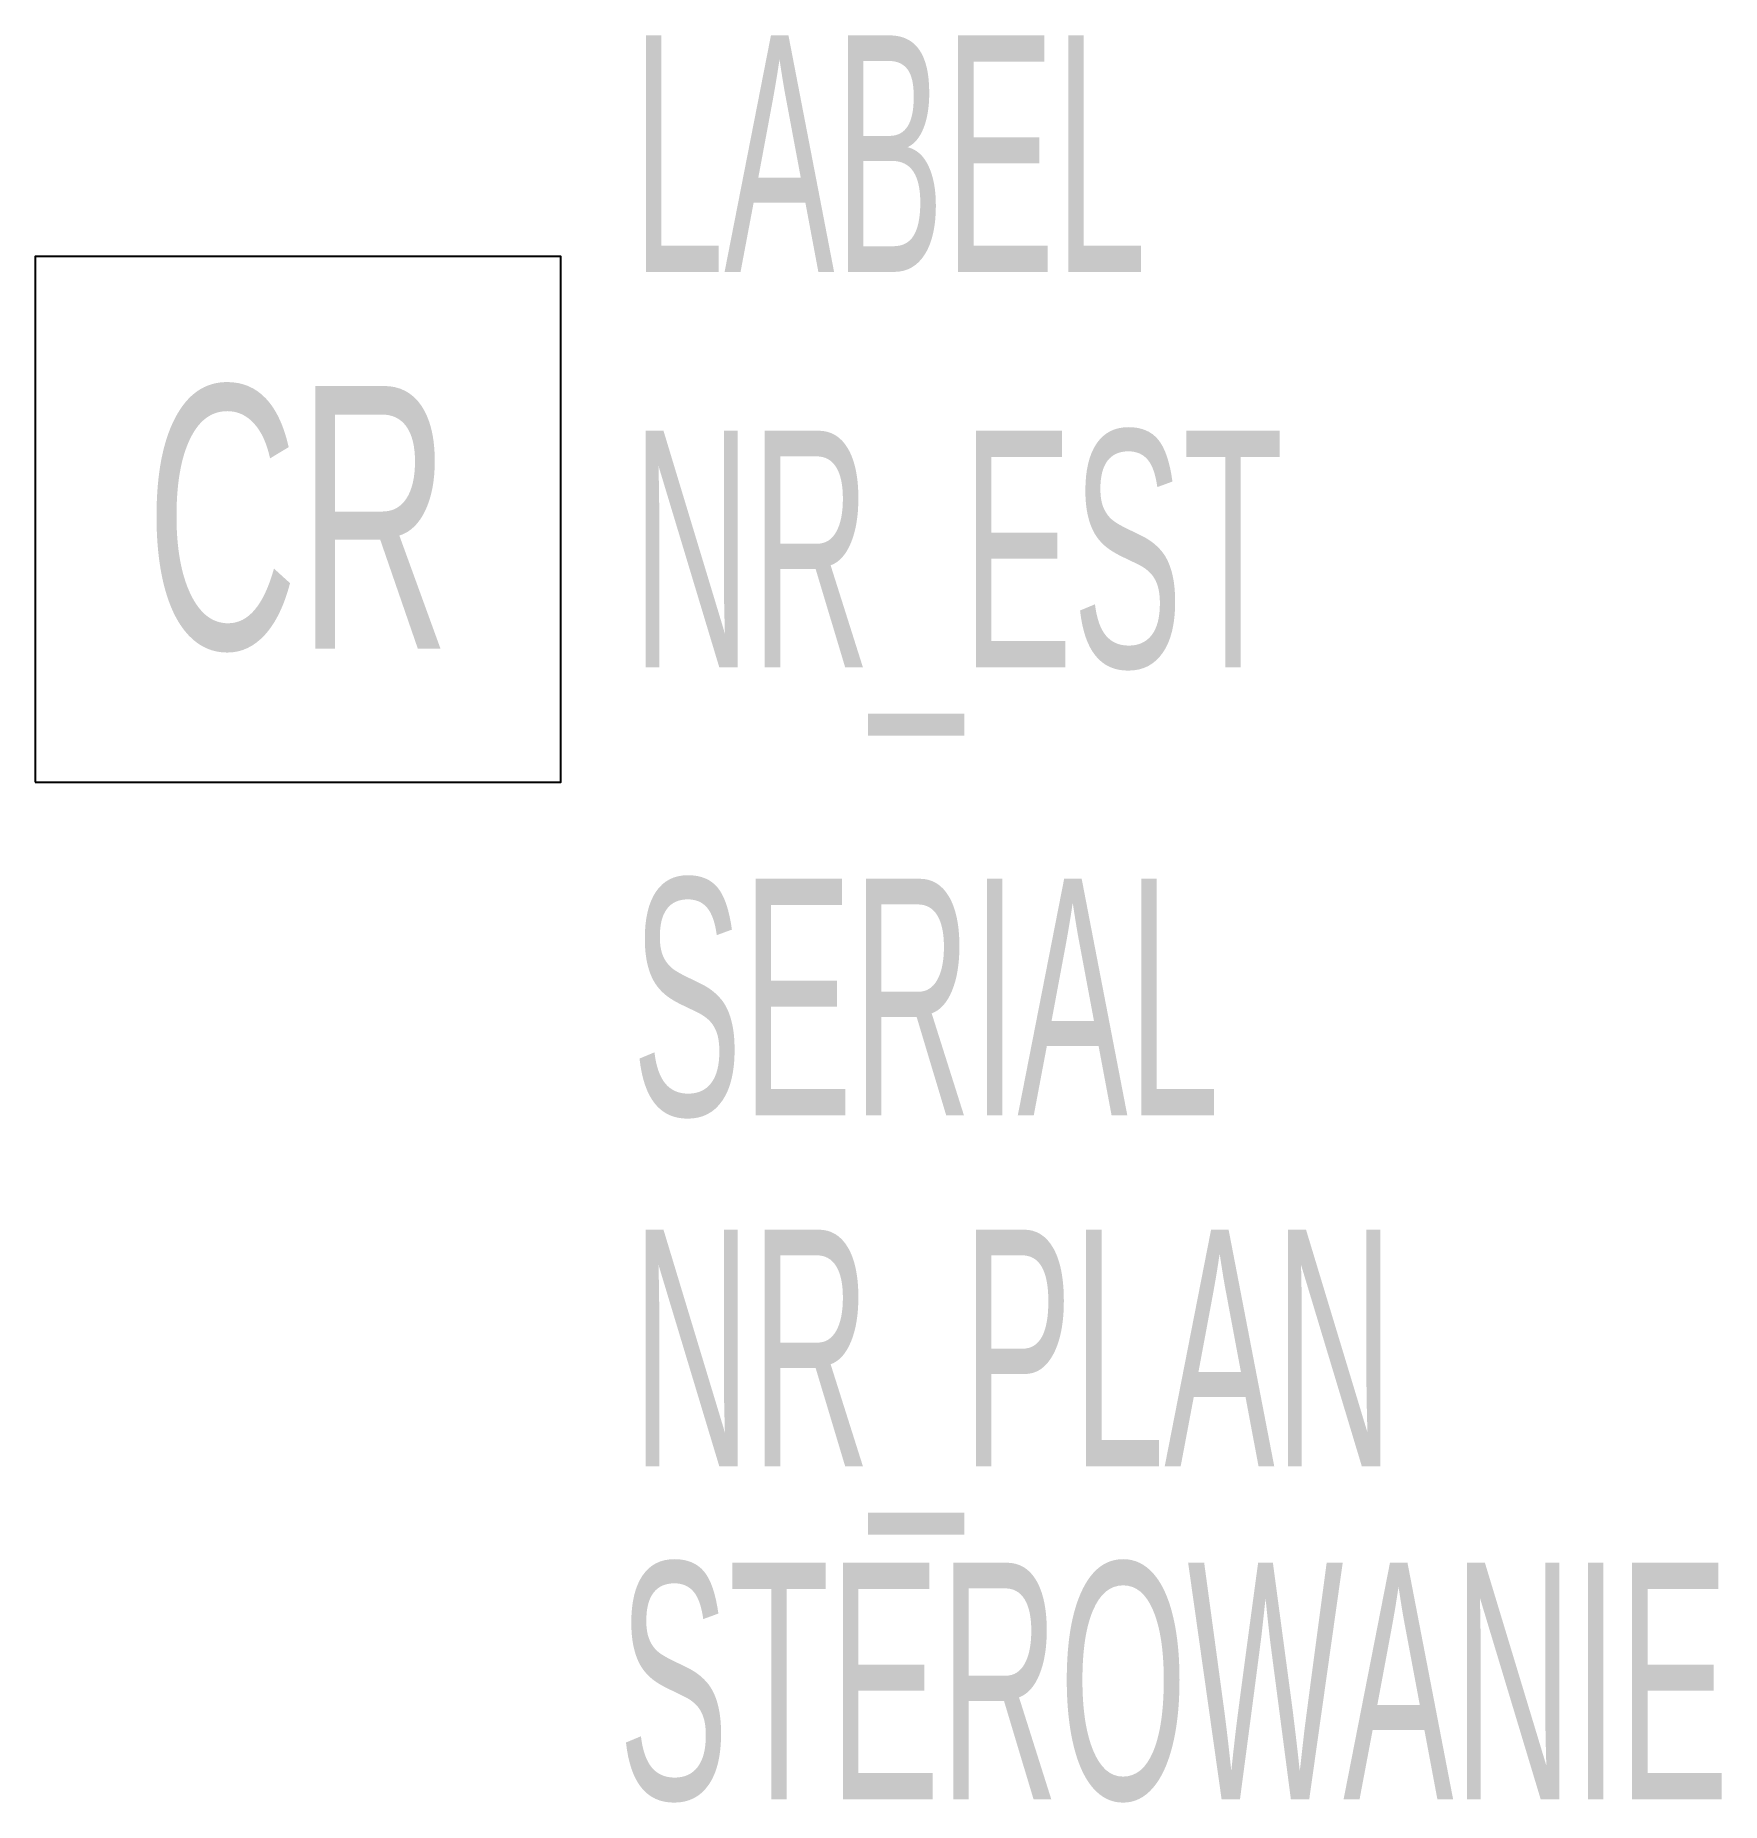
# Model space of a CAD drawing. Header units: millimetres. Extents: x 0 to 1284, y -776 to 568.
import ezdxf

# ---------------------------------------------------------------- set-up
doc = ezdxf.new("R2010")
doc.units = ezdxf.units.MM
doc.header["$LTSCALE"] = 0.25
doc.layers.get('0').update_dxf_attribs({"color": 252})
doc.styles.add('Opisest3', font='arial.ttf', dxfattribs={"width": 0.5})
doc.styles.get("Standard").update_dxf_attribs({"font": 'PM_SMPLX.shx'})

msp = doc.modelspace()

# ---------------------------------------------------------------- linework, layer by layer
msp.add_lwpolyline([(0, 0), (400, 0), (400, 400), (0, 400)], close=True)

# ---------------------------------------------------------------- texts
at = {"insert": (200, 200), "char_height": 200, "width": 400, "attachment_point": 5}
msp.add_mtext('\\W0.6;CR', dxfattribs=at)
at = {"style": 'Opisest3', "width": 0.5}
for tag, p, flags in [('LABEL', (454.5, 388.2), 9), ('NR_EST', (454.2, 87.4), 9), ('SERIAL', (454.2, -253.5), 9), ('NR_PLAN', (454.2, -520.5), 8), ('STEROWANIE', (443.9, -773.9), 8)]:
    msp.add_attdef(tag, p, 'xx', height=180, dxfattribs=dict(at, flags=flags))

doc.saveas('drawing.dxf')
